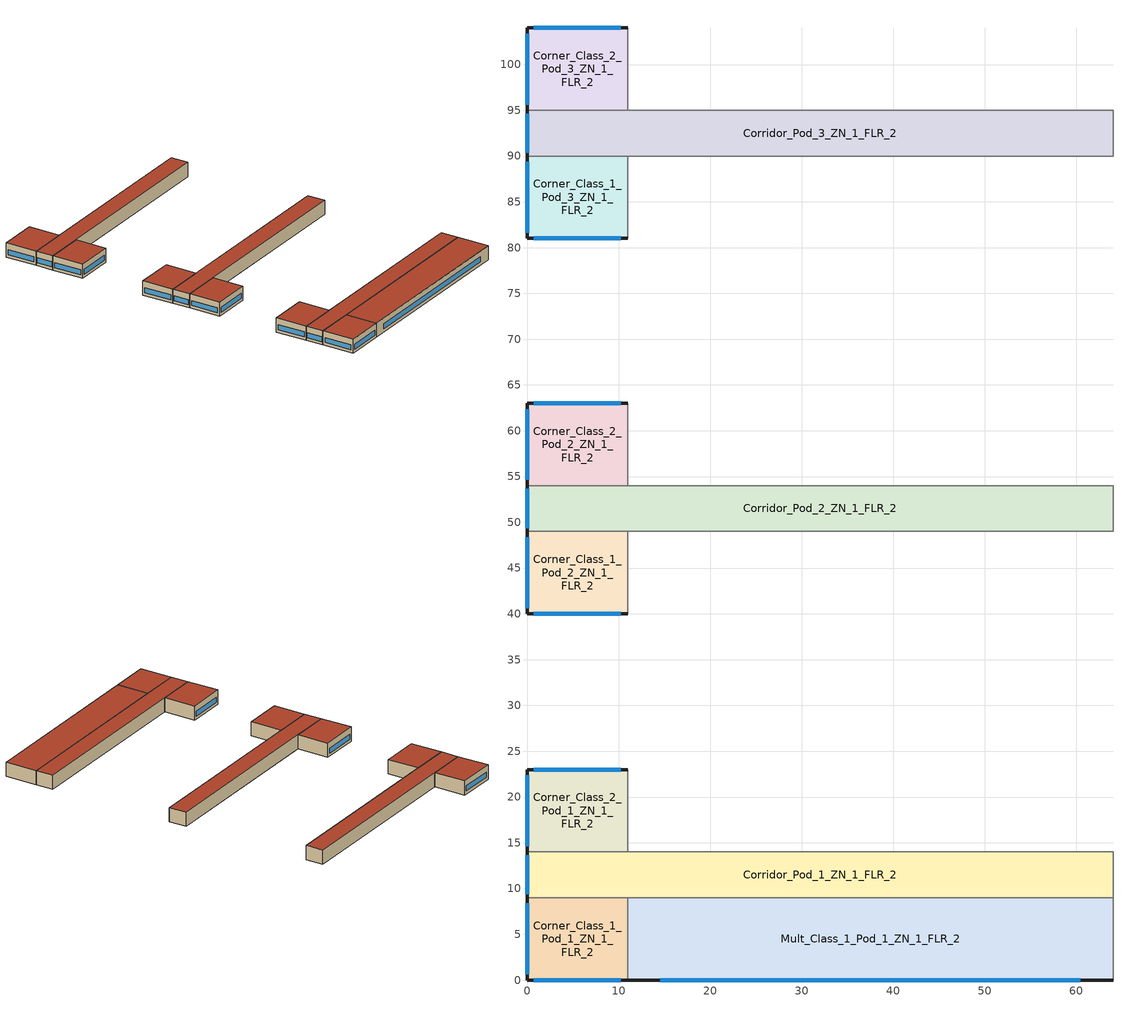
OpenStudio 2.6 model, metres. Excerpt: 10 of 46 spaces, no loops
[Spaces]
Corner_Class_2_Pod_3_ZN_1_FLR_2
 floor to Corner_Class_2_Pod_3_ZN_1_FLR_1: 11,104 11,95 0,95 0,104 z4
 wall outside (BTAP-Ext-Wall-Mass:U-0.278-:{ "cond"=>0.265} adj ext wall insulation): 11,104 0,104 0,95 z4:8
 wall to Corridor_Pod_3_ZN_1_FLR_2: 0,95 11,95 z4:8
 wall to Mult_Class_2_Pod_3_ZN_1_FLR_2: 11,95 11,104 z4:8
 window: 10.24,104 0.76,104 / 0,103.38 0,95.62 z4.87:6.26
 roof outside (BTAP-Ext-Roof-Metal:U-0.156-:{ "cond"=>0.156} adj roof insulation): 11,95 11,104 0,104 0,95 z8
Corridor_Pod_1_ZN_1_FLR_2
 floor to Corridor_Pod_1_ZN_1_FLR_1: 64,14 64,9 0,9 0,14 z4
 wall outside (BTAP-Ext-Wall-Mass:U-0.278-:{ "cond"=>0.265} adj ext wall insulation): 0,14 0,9 z4:8
 wall to Corner_Class_1_Pod_1_ZN_1_FLR_2: 0,9 11,9 z4:8
 wall to Mult_Class_1_Pod_1_ZN_1_FLR_2: 11,9 64,9 z4:8
 wall to Corner_Class_2_Pod_1_ZN_1_FLR_2: 11,14 0,14 z4:8
 wall to Lobby_ZN_1_FLR_2: 64,9 64,14 z4:8
 wall to Mult_Class_2_Pod_1_ZN_1_FLR_2: 64,14 11,14 z4:8
 window: 0,13.64 0,9.36 z4.87:6.27
 roof outside (BTAP-Ext-Roof-Metal:U-0.156-:{ "cond"=>0.156} adj roof insulation): 64,9 64,14 0,14 0,9 z8
Corner_Class_1_Pod_3_ZN_1_FLR_2
 floor to Corner_Class_1_Pod_3_ZN_1_FLR_1: 11,90 11,81 0,81 0,90 z4
 wall outside (BTAP-Ext-Wall-Mass:U-0.278-:{ "cond"=>0.265} adj ext wall insulation): 0,90 0,81 11,81 z4:8
 wall to Mult_Class_1_Pod_3_ZN_1_FLR_2: 11,81 11,90 z4:8
 wall to Corridor_Pod_3_ZN_1_FLR_2: 11,90 0,90 z4:8
 window: 0.76,81 10.24,81 / 0,89.38 0,81.62 z4.87:6.26
 roof outside (BTAP-Ext-Roof-Metal:U-0.156-:{ "cond"=>0.156} adj roof insulation): 11,81 11,90 0,90 0,81 z8
Corner_Class_2_Pod_1_ZN_1_FLR_2
 floor to Corner_Class_2_Pod_1_ZN_1_FLR_1: 11,23 11,14 0,14 0,23 z4
 wall outside (BTAP-Ext-Wall-Mass:U-0.278-:{ "cond"=>0.265} adj ext wall insulation): 11,23 0,23 0,14 z4:8
 wall to Mult_Class_2_Pod_1_ZN_1_FLR_2: 11,14 11,23 z4:8
 window: 10.24,23 0.76,23 / 0,22.38 0,14.62 z4.87:6.26
 roof outside (BTAP-Ext-Roof-Metal:U-0.156-:{ "cond"=>0.156} adj roof insulation): 11,14 11,23 0,23 0,14 z8
Corner_Class_1_Pod_1_ZN_1_FLR_2
 floor to Corner_Class_1_Pod_1_ZN_1_FLR_1: 11,9 11,0 0,0 0,9 z4
 wall outside (BTAP-Ext-Wall-Mass:U-0.278-:{ "cond"=>0.265} adj ext wall insulation): 0,9 0,0 11,0 z4:8
 wall to Mult_Class_1_Pod_1_ZN_1_FLR_2: 11,0 11,9 z4:8
 window: 0.76,0 10.24,0 / 0,8.38 0,0.62 z4.87:6.26
 roof outside (BTAP-Ext-Roof-Metal:U-0.156-:{ "cond"=>0.156} adj roof insulation): 11,0 11,9 0,9 0,0 z8
Corridor_Pod_3_ZN_1_FLR_2
 floor to Corridor_Pod_3_ZN_1_FLR_1: 64,95 64,90 0,90 0,95 z4
 wall outside (BTAP-Ext-Wall-Mass:U-0.278-:{ "cond"=>0.265} adj ext wall insulation): 0,95 0,90 z4:8
 wall to Mult_Class_2_Pod_3_ZN_1_FLR_2: 64,95 11,95 z4:8
 wall to Bathrooms_ZN_1_FLR_2: 64,90 64,95 z4:8
 wall to Mult_Class_1_Pod_3_ZN_1_FLR_2: 11,90 64,90 z4:8
 window: 0,94.64 0,90.36 z4.87:6.27
 roof outside (BTAP-Ext-Roof-Metal:U-0.156-:{ "cond"=>0.156} adj roof insulation): 64,90 64,95 0,95 0,90 z8
Corner_Class_1_Pod_2_ZN_1_FLR_2
 floor to Corner_Class_1_Pod_2_ZN_1_FLR_1: 11,49 11,40 0,40 0,49 z4
 wall outside (BTAP-Ext-Wall-Mass:U-0.278-:{ "cond"=>0.265} adj ext wall insulation): 0,49 0,40 11,40 z4:8
 wall to Corridor_Pod_2_ZN_1_FLR_2: 11,49 0,49 z4:8
 wall to Mult_Class_1_Pod_2_ZN_1_FLR_2: 11,40 11,49 z4:8
 window: 0.76,40 10.24,40 / 0,48.38 0,40.62 z4.87:6.26
 roof outside (BTAP-Ext-Roof-Metal:U-0.156-:{ "cond"=>0.156} adj roof insulation): 11,40 11,49 0,49 0,40 z8
Corridor_Pod_2_ZN_1_FLR_2
 floor to Corridor_Pod_2_ZN_1_FLR_1: 64,54 64,49 0,49 0,54 z4
 wall outside (BTAP-Ext-Wall-Mass:U-0.278-:{ "cond"=>0.265} adj ext wall insulation): 0,54 0,49 z4:8
 wall to Mult_Class_1_Pod_2_ZN_1_FLR_2: 11,49 64,49 z4:8
 wall to Main_Corridor_ZN_1_FLR_2: 64,49 64,54 z4:8
 wall to Mult_Class_2_Pod_2_ZN_1_FLR_2: 64,54 11,54 z4:8
 wall to Corner_Class_2_Pod_2_ZN_1_FLR_2: 11,54 0,54 z4:8
 window: 0,53.64 0,49.36 z4.87:6.27
 roof outside (BTAP-Ext-Roof-Metal:U-0.156-:{ "cond"=>0.156} adj roof insulation): 64,49 64,54 0,54 0,49 z8
Mult_Class_1_Pod_1_ZN_1_FLR_2
 floor to Mult_Class_1_Pod_1_ZN_1_FLR_1: 64,9 64,0 11,0 11,9 z4
 wall outside (BTAP-Ext-Wall-Mass:U-0.278-:{ "cond"=>0.265} adj ext wall insulation): 11,0 64,0 z4:8
 wall to Lobby_ZN_1_FLR_2: 64,0 64,9 z4:8
 window: 14.57,0 60.43,0 z4.87:6.26
 roof outside (BTAP-Ext-Roof-Metal:U-0.156-:{ "cond"=>0.156} adj roof insulation): 64,0 64,9 11,9 11,0 z8
Corner_Class_2_Pod_2_ZN_1_FLR_2
 floor to Corner_Class_2_Pod_2_ZN_1_FLR_1: 11,63 11,54 0,54 0,63 z4
 wall outside (BTAP-Ext-Wall-Mass:U-0.278-:{ "cond"=>0.265} adj ext wall insulation): 11,63 0,63 0,54 z4:8
 wall to Mult_Class_2_Pod_2_ZN_1_FLR_2: 11,54 11,63 z4:8
 window: 10.24,63 0.76,63 / 0,62.38 0,54.62 z4.87:6.26
 roof outside (BTAP-Ext-Roof-Metal:U-0.156-:{ "cond"=>0.156} adj roof insulation): 11,54 11,63 0,63 0,54 z8
[Schedule:Ruleset]
Name | Default Day Schedule
NECB-C-Lighting | NECB-C-Lighting Default
NECB-C-Occupancy-NECB-C-Lighting-0.5-0.0-0.67-Light Ruleset | NECB-C-Occupancy-NECB-C-Lighting-0.5-0.0-0.67-Light Default
[Schedule:Day]
NECB-C-Lighting Default; NECB-C-Lighting Default|Wkdy Day; NECB-C-Lighting Sat Day: 8, 0, 0.05, 9, 0, 0.5, 19, 0, 0.9, 20, 0, 0.6, 21, 0, 0.5, 24, 0, 0.05
NECB-C-Lighting Sun|Hol Day: 8, 0, 0.05, 9, 0, 0.5, 19, 0, 0.9, 24, 0, 0.05
NECB-C-Occupancy-NECB-C-Lighting-0.5-0.0-0.67-Light Default; NECB-C-Occupancy-NECB-C-Lighting-0.5-0.0-0.67-Default|Wkdy-Light Day; NECB-C-Occupancy-NECB-C-Lighting-0.5-0.0-0.67-Sat-Light Day: 8, 0, 0.03325, 9, 0, 0.3325, 10, 0, 0.5985, 19, 0, 0.9, 20, 0, 0.399, 21, 0, 0.3325, 24, 0, 0.03325
NECB-C-Occupancy-NECB-C-Lighting-0.5-0.0-0.67-Sun|Hol-Light Day: 8, 0, 0.03325, 9, 0, 0.3325, 10, 0, 0.5985, 19, 0, 0.9, 24, 0, 0.03325
NECB-B-Occupancy Default|Wkdy Day: 1, 0, 0.3, 2, 0, 0.1, 9, 0, 0, 10, 0, 0.1, 11, 0, 0.2, 12, 0, 0.5, 13, 0, 0.9, 14, 0, 0.8, 15, 0, 0.5, 17, 0, 0.2, 18, 0, 0.3, 19, 0, 0.6, 22, 0, 0.9, 23, 0, 0.6, 24, 0, 0.4
NECB-B-Occupancy Sat Day: 1, 0, 0.5, 2, 0, 0.3, 9, 0, 0, 10, 0, 0.1, 11, 0, 0.2, 12, 0, 0.5, 13, 0, 0.9, 14, 0, 0.8, 15, 0, 0.5, 17, 0, 0.2, 18, 0, 0.3, 19, 0, 0.6, 22, 0, 0.9, 24, 0, 0.6
NECB-B-Occupancy Sun|Hol Day: 1, 0, 0.1, 2, 0, 0.3, 10, 0, 0, 11, 0, 0.1, 12, 0, 0.4, 14, 0, 0.5, 15, 0, 0.4, 18, 0, 0.2, 19, 0, 0.5, 21, 0, 0.7, 22, 0, 0.5, 23, 0, 0.3, 24, 0, 0.1
NECB-B-Occupancy-NECB-B-Lighting-0.0-0.0-0.67-Default|Wkdy-Light Day; NECB-B-Occupancy-NECB-B-Lighting-0.0-0.0-0.67-Sat-Light Day; NECB-B-Electric-Equipment Default|Wkdy Day; NECB-B-Electric-Equipment Sat Day: 1, 0, 0.9, 2, 0, 0.5, 9, 0, 0.1, 10, 0, 0.5, 11, 0, 0.7, 24, 0, 0.9
NECB-B-Occupancy-NECB-B-Lighting-0.0-0.0-0.67-Sun|Hol-Light Day; NECB-B-Electric-Equipment Sun|Hol Day: 2, 0, 0.5, 10, 0, 0.1, 11, 0, 0.5, 23, 0, 0.9, 24, 0, 0.5
NECB-B-Thermostat Setpoint-Heating Default|Wkdy Day; NECB-B-Thermostat Setpoint-Heating Sat Day: 2, 0, 22, 8, 0, 18, 9, 0, 20, 24, 0, 22
NECB-B-Thermostat Setpoint-Heating Sun|Hol Day: 1, 0, 18, 2, 0, 22, 9, 0, 18, 10, 0, 20, 23, 0, 22, 24, 0, 18
NECB-B-Thermostat Setpoint-Cooling Default|Wkdy Day; NECB-B-Thermostat Setpoint-Cooling Sat Day: 1, 0, 24, 8, 0, 35, 24, 0, 24
NECB-B-Thermostat Setpoint-Cooling Sun|Hol Day: 9, 0, 35, 23, 0, 24, 24, 0, 35
[Schedule:Rule] Date Specification Type=DateRange; Start Month=1; Start Day=1; End Month=12; End Day=31
Name | Schedule Ruleset | Rule Order | Day Schedule | Apply Monday | Apply Tuesday | Apply Wednesday | Apply Thursday | Apply Friday | Apply Saturday | Apply Sunday
Schedule Rule 5 | NECB-C-Lighting | 2 | NECB-C-Lighting Default|Wkdy Day | Yes | Yes | Yes | Yes | Yes
Schedule Rule 6 | NECB-C-Lighting | 1 | NECB-C-Lighting Sat Day |  |  |  |  |  | Yes
Schedule Rule 7 | NECB-C-Lighting | 0 | NECB-C-Lighting Sun|Hol Day |  |  |  |  |  |  | Yes
Schedule Rule 32 | NECB-C-Occupancy-NECB-C-Lighting-0.5-0.0-0.67-Light Ruleset | 2 | NECB-C-Occupancy-NECB-C-Lighting-0.5-0.0-0.67-Default|Wkdy-Light Day | Yes | Yes | Yes | Yes | Yes
Schedule Rule 33 | NECB-C-Occupancy-NECB-C-Lighting-0.5-0.0-0.67-Light Ruleset | 1 | NECB-C-Occupancy-NECB-C-Lighting-0.5-0.0-0.67-Sat-Light Day |  |  |  |  |  | Yes
Schedule Rule 34 | NECB-C-Occupancy-NECB-C-Lighting-0.5-0.0-0.67-Light Ruleset | 0 | NECB-C-Occupancy-NECB-C-Lighting-0.5-0.0-0.67-Sun|Hol-Light Day |  |  |  |  |  |  | Yes
